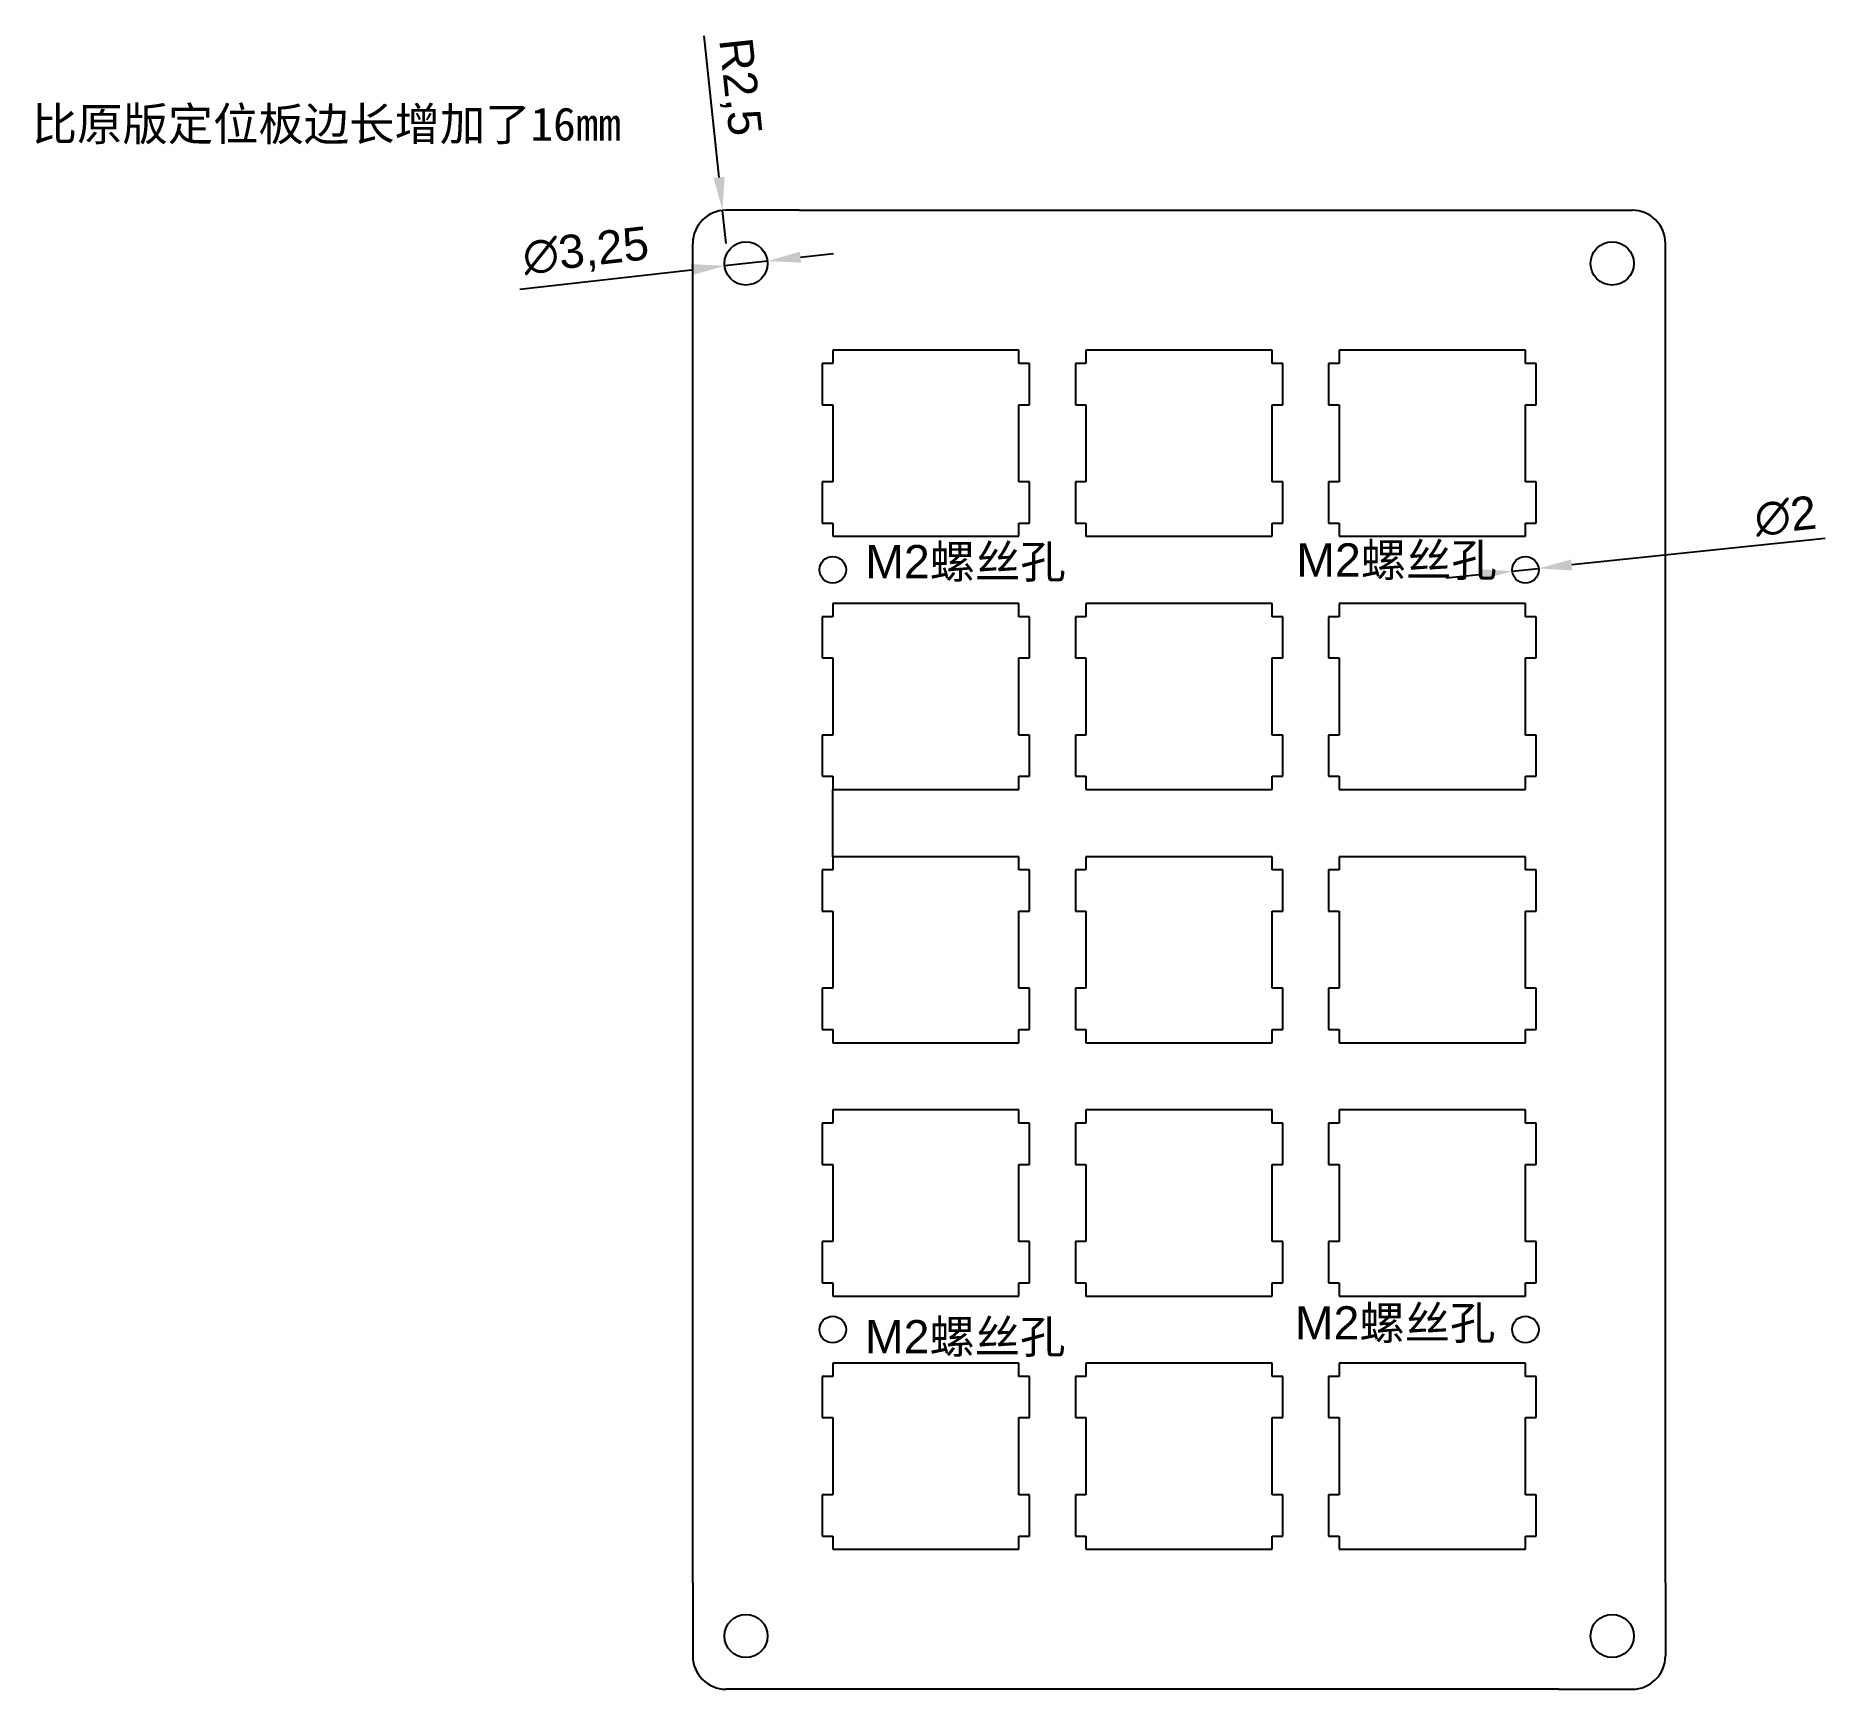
# Model space of a CAD drawing. Header units: millimetres. Extents: x -49 to 85, y 0 to 124.
import ezdxf

# ---------------------------------------------------------------- set-up
doc = ezdxf.new("R2010")
doc.units = ezdxf.units.MM
doc.layers.add('标注', color=142, linetype='Continuous')
doc.styles.get("Standard").update_dxf_attribs({"font": 'arial.ttf'})
doc.dimstyles.new('ISO-25', dxfattribs={"dimtxt": 2.5, "dimasz": 2.5, "dimexe": 1.25, "dimexo": 0.625, "dimtad": 1, "dimtxsty": 'Standard', "dimcen": 2.5, "dimadec": 0, "dimazin": 0, "dimtfac": 1, "dimtmove": 0, "dimatfit": 3, "dimfxl": 1, "dimarcsym": 0})

# ---------------------------------------------------------------- blocks, each defined once
blk = doc.blocks.new('*D12')
at = {"layer": 'Defpoints', "color": 0, "transparency": 16777216}
for p in [(2.39, 107.07), (5.62, 107.43)]:
    blk.add_point(p, dxfattribs=at)
at = {"layer": '标注', "color": 0, "lineweight": -2, "transparency": 16777216}
for p, q in [((8.1, 107.72), (10.58, 108)), ((-13, 105.31), (-0.1, 106.78)), ((5.62, 107.43), (2.39, 107.07))]:
    blk.add_line(p, q, dxfattribs=at)
at = {"layer": '标注', "color": 0, "transparency": 16777216}
for points in [[(8.05, 108.13), (8.15, 107.3), (5.62, 107.43)], [(-0.15, 107.2), (-0.05, 106.37), (2.39, 107.07)]]:
    blk.add_solid(points, dxfattribs=at)
at = {"layer": '标注', "color": 0, "transparency": 16777216, "insert": (-8.03, 108.06), "char_height": 2.5, "attachment_point": 5, "rotation": 6.4984}
blk.add_mtext('∅3,25', dxfattribs=at)
blk = doc.blocks.new('*D15')
at = {"layer": 'Defpoints', "color": 0, "transparency": 16777216}
for p in [(61.63, 84.1), (63.62, 84.31)]:
    blk.add_point(p, dxfattribs=at)
at = {"layer": '标注', "color": 0, "lineweight": -2, "transparency": 16777216}
for p, q in [((85.17, 86.57), (66.11, 84.57)), ((59.14, 83.83), (56.66, 83.57)), ((61.63, 84.1), (63.62, 84.31))]:
    blk.add_line(p, q, dxfattribs=at)
at = {"layer": '标注', "color": 0, "transparency": 16777216}
for points in [[(66.06, 84.98), (66.15, 84.15), (63.62, 84.31)], [(59.1, 84.25), (59.19, 83.42), (61.63, 84.1)]]:
    blk.add_solid(points, dxfattribs=at)
at = {"layer": '标注', "color": 0, "transparency": 16777216, "insert": (82.19, 88.24), "char_height": 2.5, "attachment_point": 5, "rotation": 6.0058}
blk.add_mtext('∅2', dxfattribs=at)
blk = doc.blocks.new('*D16')
at = {"layer": 'Defpoints', "color": 0, "transparency": 16777216}
for p in [(2.24, 111.24), (2.5, 108.75)]:
    blk.add_point(p, dxfattribs=at)
at = {"layer": '标注', "color": 0, "lineweight": -2, "transparency": 16777216}
for p, q in [((0.84, 124.37), (1.97, 113.72)), ((2.5, 108.75), (2.24, 111.24))]:
    blk.add_line(p, q, dxfattribs=at)
at = {"layer": '标注', "color": 0, "transparency": 16777216}
blk.add_solid([(2.39, 113.77), (1.56, 113.68), (2.24, 111.24)], dxfattribs=at)
at = {"layer": '标注', "color": 0, "transparency": 16777216, "insert": (3.39, 120.52), "char_height": 2.5, "attachment_point": 5, "rotation": 276.0717}
blk.add_mtext('R2,5', dxfattribs=at)

msp = doc.modelspace()

# ---------------------------------------------------------------- linework, layer by layer
for p, q in [((8.001, 111.25), (2.501, 111.25)), ((8.001, 111.25), (70.651, 111.25)), ((0.001, 8), (0.001, 108.75)), ((73.151, 8), (73.151, 108.75)), ((10.525, 62.626), (10.525, 67.676)), ((0.001, 8), (0.001, 2.5)), ((73.151, 8), (73.151, 2.5)), ((65.151, 0), (2.501, 0)), ((65.151, 0), (70.651, 0))]:
    msp.add_line(p, q)
at = {"color": 0}
for p, q in [((10.525, 99.725), (9.724, 99.725)), ((9.724, 99.725), (9.724, 96.626)), ((10.525, 100.726), (10.525, 99.725)), ((24.525, 100.726), (10.525, 100.726)), ((24.525, 99.725), (24.525, 100.726)), ((25.325, 99.725), (24.525, 99.725)), ((25.325, 96.626), (25.325, 99.725)), ((29.575, 99.725), (28.774, 99.725)), ((28.774, 99.725), (28.774, 96.626)), ((29.575, 100.726), (29.575, 99.725)), ((43.574, 100.726), (29.575, 100.726)), ((43.574, 99.725), (43.574, 100.726)), ((44.375, 99.725), (43.574, 99.725)), ((44.375, 96.626), (44.375, 99.725)), ((48.625, 99.725), (47.824, 99.725)), ((47.824, 99.725), (47.824, 96.626)), ((48.625, 100.726), (48.625, 99.725)), ((62.624, 100.726), (48.625, 100.726)), ((62.624, 99.725), (62.624, 100.726)), ((63.425, 99.725), (62.624, 99.725)), ((63.425, 96.626), (63.425, 99.725)), ((9.724, 96.626), (10.525, 96.626)), ((10.525, 96.626), (10.525, 90.826)), ((24.525, 90.826), (24.525, 96.626)), ((24.525, 96.626), (25.325, 96.626)), ((28.774, 96.626), (29.575, 96.626)), ((29.575, 96.626), (29.575, 90.826)), ((43.574, 90.826), (43.574, 96.626)), ((43.574, 96.626), (44.375, 96.626)), ((47.824, 96.626), (48.625, 96.626)), ((48.625, 96.626), (48.625, 90.826)), ((62.624, 90.826), (62.624, 96.626)), ((62.624, 96.626), (63.425, 96.626)), ((10.525, 90.826), (9.724, 90.826)), ((9.724, 90.826), (9.724, 87.725)), ((25.325, 90.826), (24.525, 90.826)), ((25.325, 87.725), (25.325, 90.826)), ((29.575, 90.826), (28.774, 90.826)), ((28.774, 90.826), (28.774, 87.725)), ((44.375, 90.826), (43.574, 90.826)), ((44.375, 87.725), (44.375, 90.826)), ((48.625, 90.826), (47.824, 90.826)), ((47.824, 90.826), (47.824, 87.725)), ((63.425, 90.826), (62.624, 90.826)), ((63.425, 87.725), (63.425, 90.826)), ((9.724, 87.725), (10.525, 87.725)), ((10.525, 87.725), (10.525, 86.726)), ((24.525, 86.726), (24.525, 87.725)), ((24.525, 87.725), (25.325, 87.725)), ((28.774, 87.725), (29.575, 87.725)), ((29.575, 87.725), (29.575, 86.726)), ((43.574, 86.726), (43.574, 87.725)), ((43.574, 87.725), (44.375, 87.725)), ((47.824, 87.725), (48.625, 87.725)), ((48.625, 87.725), (48.625, 86.726)), ((62.624, 86.726), (62.624, 87.725)), ((62.624, 87.725), (63.425, 87.725)), ((10.525, 86.726), (24.525, 86.726)), ((29.575, 86.726), (43.574, 86.726)), ((48.625, 86.726), (62.624, 86.726)), ((10.525, 81.676), (10.525, 80.675)), ((24.525, 81.676), (10.525, 81.676)), ((24.525, 80.675), (24.525, 81.676)), ((29.575, 81.676), (29.575, 80.675)), ((43.574, 81.676), (29.575, 81.676)), ((43.574, 80.675), (43.574, 81.676)), ((48.625, 81.676), (48.625, 80.675)), ((62.624, 81.676), (48.625, 81.676)), ((62.624, 80.675), (62.624, 81.676)), ((10.525, 80.675), (9.724, 80.675)), ((9.724, 80.675), (9.724, 77.576)), ((25.325, 80.675), (24.525, 80.675)), ((25.325, 77.576), (25.325, 80.675)), ((29.575, 80.675), (28.774, 80.675)), ((28.774, 80.675), (28.774, 77.576)), ((44.375, 80.675), (43.574, 80.675)), ((44.375, 77.576), (44.375, 80.675)), ((48.625, 80.675), (47.824, 80.675)), ((47.824, 80.675), (47.824, 77.576)), ((63.425, 80.675), (62.624, 80.675)), ((63.425, 77.576), (63.425, 80.675)), ((9.724, 77.576), (10.525, 77.576)), ((10.525, 77.576), (10.525, 71.776)), ((24.525, 71.776), (24.525, 77.576)), ((24.525, 77.576), (25.325, 77.576)), ((28.774, 77.576), (29.575, 77.576)), ((29.575, 77.576), (29.575, 71.776)), ((43.574, 71.776), (43.574, 77.576)), ((43.574, 77.576), (44.375, 77.576)), ((47.824, 77.576), (48.625, 77.576)), ((48.625, 77.576), (48.625, 71.776)), ((62.624, 71.776), (62.624, 77.576)), ((62.624, 77.576), (63.425, 77.576)), ((10.525, 71.776), (9.724, 71.776)), ((9.724, 71.776), (9.724, 68.675)), ((25.325, 71.776), (24.525, 71.776)), ((25.325, 68.675), (25.325, 71.776)), ((29.575, 71.776), (28.774, 71.776)), ((28.774, 71.776), (28.774, 68.675)), ((44.375, 71.776), (43.574, 71.776)), ((44.375, 68.675), (44.375, 71.776)), ((48.625, 71.776), (47.824, 71.776)), ((47.824, 71.776), (47.824, 68.675)), ((63.425, 71.776), (62.624, 71.776)), ((63.425, 68.675), (63.425, 71.776)), ((9.724, 68.675), (10.525, 68.675)), ((10.525, 68.675), (10.525, 67.676)), ((24.525, 67.676), (24.525, 68.675)), ((24.525, 68.675), (25.325, 68.675)), ((28.774, 68.675), (29.575, 68.675)), ((29.575, 68.675), (29.575, 67.676)), ((43.574, 67.676), (43.574, 68.675)), ((43.574, 68.675), (44.375, 68.675)), ((47.824, 68.675), (48.625, 68.675)), ((48.625, 68.675), (48.625, 67.676)), ((62.624, 67.676), (62.624, 68.675)), ((62.624, 68.675), (63.425, 68.675)), ((10.525, 67.676), (24.525, 67.676)), ((29.575, 67.676), (43.574, 67.676)), ((48.625, 67.676), (62.624, 67.676)), ((10.525, 62.626), (10.525, 61.625)), ((24.525, 62.626), (10.525, 62.626)), ((24.525, 61.625), (24.525, 62.626)), ((29.575, 62.626), (29.575, 61.625)), ((43.574, 62.626), (29.575, 62.626)), ((43.574, 61.625), (43.574, 62.626)), ((48.625, 62.626), (48.625, 61.625)), ((62.624, 62.626), (48.625, 62.626)), ((62.624, 61.625), (62.624, 62.626)), ((10.525, 61.625), (9.724, 61.625)), ((9.724, 61.625), (9.724, 58.526)), ((25.325, 61.625), (24.525, 61.625)), ((25.325, 58.526), (25.325, 61.625)), ((29.575, 61.625), (28.774, 61.625)), ((28.774, 61.625), (28.774, 58.526)), ((44.375, 61.625), (43.574, 61.625)), ((44.375, 58.526), (44.375, 61.625)), ((48.625, 61.625), (47.824, 61.625)), ((47.824, 61.625), (47.824, 58.526)), ((63.425, 61.625), (62.624, 61.625)), ((63.425, 58.526), (63.425, 61.625)), ((9.724, 58.526), (10.525, 58.526)), ((10.525, 58.526), (10.525, 52.726)), ((24.525, 52.726), (24.525, 58.526)), ((24.525, 58.526), (25.325, 58.526)), ((28.774, 58.526), (29.575, 58.526)), ((29.575, 58.526), (29.575, 52.726)), ((43.574, 52.726), (43.574, 58.526)), ((43.574, 58.526), (44.375, 58.526)), ((47.824, 58.526), (48.625, 58.526)), ((48.625, 58.526), (48.625, 52.726)), ((62.624, 52.726), (62.624, 58.526)), ((62.624, 58.526), (63.425, 58.526)), ((10.525, 52.726), (9.724, 52.726)), ((9.724, 52.726), (9.724, 49.625)), ((25.325, 52.726), (24.525, 52.726)), ((25.325, 49.625), (25.325, 52.726)), ((29.575, 52.726), (28.774, 52.726)), ((28.774, 52.726), (28.774, 49.625)), ((44.375, 52.726), (43.574, 52.726)), ((44.375, 49.625), (44.375, 52.726)), ((48.625, 52.726), (47.824, 52.726)), ((47.824, 52.726), (47.824, 49.625)), ((63.425, 52.726), (62.624, 52.726)), ((63.425, 49.625), (63.425, 52.726)), ((9.724, 49.625), (10.525, 49.625)), ((10.525, 49.625), (10.525, 48.626)), ((10.525, 48.626), (24.525, 48.626)), ((24.525, 48.626), (24.525, 49.625)), ((24.525, 49.625), (25.325, 49.625)), ((28.774, 49.625), (29.575, 49.625)), ((29.575, 49.625), (29.575, 48.626)), ((29.575, 48.626), (43.574, 48.626)), ((43.574, 48.626), (43.574, 49.625)), ((43.574, 49.625), (44.375, 49.625)), ((47.824, 49.625), (48.625, 49.625)), ((48.625, 49.625), (48.625, 48.626)), ((48.625, 48.626), (62.624, 48.626)), ((62.624, 48.626), (62.624, 49.625)), ((62.624, 49.625), (63.425, 49.625)), ((10.525, 43.576), (10.525, 42.575)), ((24.525, 43.576), (10.525, 43.576)), ((24.525, 42.575), (24.525, 43.576)), ((29.575, 43.576), (29.575, 42.575)), ((43.574, 43.576), (29.575, 43.576)), ((43.574, 42.575), (43.574, 43.576)), ((48.625, 43.576), (48.625, 42.575)), ((62.624, 43.576), (48.625, 43.576)), ((62.624, 42.575), (62.624, 43.576)), ((10.525, 42.575), (9.724, 42.575)), ((9.724, 42.575), (9.724, 39.477)), ((25.325, 42.575), (24.525, 42.575)), ((25.325, 39.477), (25.325, 42.575)), ((29.575, 42.575), (28.774, 42.575)), ((28.774, 42.575), (28.774, 39.477)), ((44.375, 42.575), (43.574, 42.575)), ((44.375, 39.477), (44.375, 42.575)), ((48.625, 42.575), (47.824, 42.575)), ((47.824, 42.575), (47.824, 39.477)), ((63.425, 42.575), (62.624, 42.575)), ((63.425, 39.477), (63.425, 42.575)), ((9.724, 39.477), (10.525, 39.477)), ((10.525, 39.477), (10.525, 33.676)), ((24.525, 33.676), (24.525, 39.477)), ((24.525, 39.477), (25.325, 39.477)), ((28.774, 39.477), (29.575, 39.477)), ((29.575, 39.477), (29.575, 33.676)), ((43.574, 33.676), (43.574, 39.477)), ((43.574, 39.477), (44.375, 39.477)), ((47.824, 39.477), (48.625, 39.477)), ((48.625, 39.477), (48.625, 33.676)), ((62.624, 33.676), (62.624, 39.477)), ((62.624, 39.477), (63.425, 39.477)), ((10.525, 33.676), (9.724, 33.676)), ((9.724, 33.676), (9.724, 30.575)), ((25.325, 33.676), (24.525, 33.676)), ((25.325, 30.575), (25.325, 33.676)), ((29.575, 33.676), (28.774, 33.676)), ((28.774, 33.676), (28.774, 30.575)), ((44.375, 33.676), (43.574, 33.676)), ((44.375, 30.575), (44.375, 33.676)), ((48.625, 33.676), (47.824, 33.676)), ((47.824, 33.676), (47.824, 30.575)), ((63.425, 33.676), (62.624, 33.676)), ((63.425, 30.575), (63.425, 33.676)), ((9.724, 30.575), (10.525, 30.575)), ((10.525, 30.575), (10.525, 29.576)), ((24.525, 29.576), (24.525, 30.575)), ((24.525, 30.575), (25.325, 30.575)), ((28.774, 30.575), (29.575, 30.575)), ((29.575, 30.575), (29.575, 29.576)), ((43.574, 29.576), (43.574, 30.575)), ((43.574, 30.575), (44.375, 30.575)), ((47.824, 30.575), (48.625, 30.575)), ((48.625, 30.575), (48.625, 29.576)), ((62.624, 29.576), (62.624, 30.575)), ((62.624, 30.575), (63.425, 30.575)), ((10.525, 29.576), (24.525, 29.576)), ((29.575, 29.576), (43.574, 29.576)), ((48.625, 29.576), (62.624, 29.576)), ((10.525, 24.526), (10.525, 23.525)), ((24.525, 24.526), (10.525, 24.526)), ((24.525, 23.525), (24.525, 24.526)), ((29.575, 24.526), (29.575, 23.525)), ((43.574, 24.526), (29.575, 24.526)), ((43.574, 23.525), (43.574, 24.526)), ((48.625, 24.526), (48.625, 23.525)), ((62.624, 24.526), (48.625, 24.526)), ((62.624, 23.525), (62.624, 24.526)), ((10.525, 23.525), (9.724, 23.525)), ((9.724, 23.525), (9.724, 20.427)), ((25.325, 23.525), (24.525, 23.525)), ((25.325, 20.427), (25.325, 23.525)), ((29.575, 23.525), (28.774, 23.525)), ((28.774, 23.525), (28.774, 20.427)), ((44.375, 23.525), (43.574, 23.525)), ((44.375, 20.427), (44.375, 23.525)), ((48.625, 23.525), (47.824, 23.525)), ((47.824, 23.525), (47.824, 20.427)), ((63.425, 23.525), (62.624, 23.525)), ((63.425, 20.427), (63.425, 23.525)), ((9.724, 20.427), (10.525, 20.427)), ((10.525, 20.427), (10.525, 14.626)), ((24.525, 14.626), (24.525, 20.427)), ((24.525, 20.427), (25.325, 20.427)), ((28.774, 20.427), (29.575, 20.427)), ((29.575, 20.427), (29.575, 14.626)), ((43.574, 14.626), (43.574, 20.427)), ((43.574, 20.427), (44.375, 20.427)), ((47.824, 20.427), (48.625, 20.427)), ((48.625, 20.427), (48.625, 14.626)), ((62.624, 14.626), (62.624, 20.427)), ((62.624, 20.427), (63.425, 20.427)), ((10.525, 14.626), (9.724, 14.626)), ((9.724, 14.626), (9.724, 11.525)), ((25.325, 14.626), (24.525, 14.626)), ((25.325, 11.525), (25.325, 14.626)), ((29.575, 14.626), (28.774, 14.626)), ((28.774, 14.626), (28.774, 11.525)), ((44.375, 14.626), (43.574, 14.626)), ((44.375, 11.525), (44.375, 14.626)), ((48.625, 14.626), (47.824, 14.626)), ((47.824, 14.626), (47.824, 11.525)), ((63.425, 14.626), (62.624, 14.626)), ((63.425, 11.525), (63.425, 14.626)), ((9.724, 11.525), (10.525, 11.525)), ((10.525, 11.525), (10.525, 10.526)), ((24.525, 10.526), (24.525, 11.525)), ((24.525, 11.525), (25.325, 11.525)), ((28.774, 11.525), (29.575, 11.525)), ((29.575, 11.525), (29.575, 10.526)), ((43.574, 10.526), (43.574, 11.525)), ((43.574, 11.525), (44.375, 11.525)), ((47.824, 11.525), (48.625, 11.525)), ((48.625, 11.525), (48.625, 10.526)), ((62.624, 10.526), (62.624, 11.525)), ((62.624, 11.525), (63.425, 11.525)), ((10.525, 10.526), (24.525, 10.526)), ((29.575, 10.526), (43.574, 10.526)), ((48.625, 10.526), (62.624, 10.526))]:
    msp.add_line(p, q, dxfattribs=at)
for centre in [(4.001, 107.25), (69.151, 107.25), (4.001, 4), (69.151, 4)]:
    msp.add_circle(centre, 1.625)
at = {"color": 146, "true_color": 0x105689}
for centre in [(10.525, 84.201), (62.624, 84.201), (10.525, 27.051), (62.624, 27.051)]:
    msp.add_circle(centre, 1, dxfattribs=at)
for centre, start, end in [((2.501, 108.75), 90, 180), ((70.651, 108.75), 0, 90), ((2.501, 2.5), 180, 270), ((70.651, 2.5), 270, 0)]:
    msp.add_arc(centre, 2.5, start, end)

# ---------------------------------------------------------------- texts
at = {"layer": '标注', "char_height": 2.5, "attachment_point": 1}
for s, width, insert in [('{\\fSimSun|b0|i0|c134|p2;比原版定位板边长增加了16mm}', 48.34737, (-49.714, 118.989)), ('M2{\\fSimSun|b0|i0|c134|p2;螺丝孔}', 15.37482, (12.971, 86.069)), ('M2{\\fSimSun|b0|i0|c134|p2;螺丝孔}', 15.37482, (45.393, 86.196)), ('M2{\\fSimSun|b0|i0|c134|p2;螺丝孔}', 15.37482, (45.285, 28.808)), ('M2{\\fSimSun|b0|i0|c134|p2;螺丝孔}', 15.37482, (12.951, 27.767))]:
    msp.add_mtext_dynamic_manual_height_columns(s, width=width, gutter_width=12.5, heights=[0], dxfattribs=dict(at, insert=insert))

# ---------------------------------------------------------------- dimensions: what is measured, and where the dimension line sits
at = {"layer": '标注'}
dim = msp.add_radius_dim(center=(2.501, 108.75), mpoint=(2.236, 111.236), dimstyle='ISO-25', dxfattribs=at)
dim.commit()
dim.dimension.update_dxf_attribs({"geometry": '*D16', "text_midpoint": (3.388, 120.516)})
dim = msp.add_diameter_dim_2p(p1=(5.615, 107.434), p2=(2.386, 107.066), dimstyle='ISO-25', dxfattribs=at)
dim.commit()
dim.dimension.update_dxf_attribs({"geometry": '*D12', "text_midpoint": (-7.79, 105.907)})
dim = msp.add_diameter_dim_2p(p1=(61.63, 84.096), p2=(63.619, 84.306), dimstyle='ISO-25', dxfattribs=at)
dim.commit()
dim.dimension.update_dxf_attribs({"geometry": '*D15', "text_midpoint": (82.398, 86.281), "dimtype": 163})

doc.saveas('drawing.dxf')
